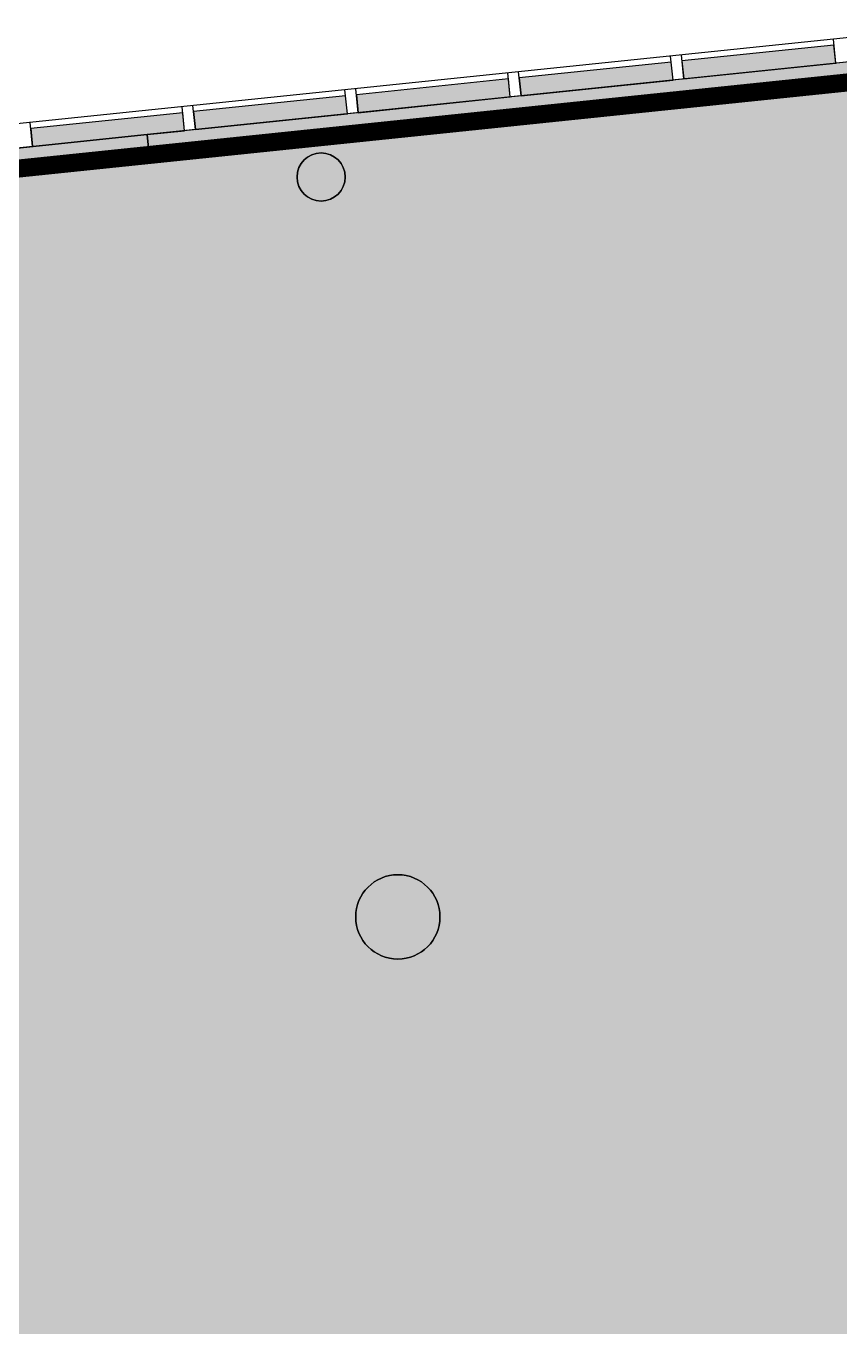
# Model space of a CAD drawing. Header units: metres. Extents: x -153 to -26, y 14 to 85.
# Drawn here: x -46.57 to -39.81, y 74.07 to 84.87 of the extents above; entities that cross this region are included whole.
import ezdxf

# ---------------------------------------------------------------- set-up
doc = ezdxf.new("R2010")
doc.units = ezdxf.units.M
doc.linetypes.add('AXES', pattern=[50.800000000000004, 31.75, -6.35, 6.35, -6.35])
for name, color, linetype in [('GEX_BAT_menuis_ext', 4, 'Continuous'), ('GEX_BAT_mur', 1, 'Continuous'), ('GEX_BAT_mur_bas', 150, 'Continuous')]:
    doc.layers.add(name, color=color, linetype=linetype)
for name, color, linetype, true_color in [('GEX_EDS_sdp_1-bureau', 1, 'AXES', 0xff0000), ('GEX_EDS_su_bureau', 7, 'Continuous', 0xffdf7f), ('GEX_EDS_sun_bureau', 7, 'Continuous', 0xffdf7f)]:
    doc.layers.add(name, color=color, linetype=linetype, true_color=true_color)

msp = doc.modelspace()

# ---------------------------------------------------------------- hatches: boundary and pattern name
at = {"layer": 'GEX_EDS_su_bureau', "ltscale": 0.05}
h = msp.add_hatch(color=256, dxfattribs=at)
edge = h.paths.add_edge_path()
edge.add_line((-45.56528221418728, 83.96805684993454), (-45.54777271933452, 83.79944110232576))
edge.add_line((-45.54777271933452, 83.79944110232576), (-38.77431535133498, 84.5028144147367))
edge.add_arc((-37.52144174518006, 72.43769080443349), 12.1300000002018, 90.00000000000591, 95.92849316388703, ccw=False)
edge.add_arc((-37.51977991947162, 72.4493037192699), 12.11838719931061, 58.7848029358351, 90.00785711812841, ccw=False)
edge.add_line((-31.2393788923069, 82.81327357885574), (-31.14318519964564, 82.95321129620442))
edge.add_arc((-37.46865773913138, 72.57722368830136), 12.15206656034873, 58.63242604028037, 76.75880912895647)
edge.add_line((-34.6852179884081, 84.40622131452648), (-35.99247446801192, 84.64228710354921))
edge.add_line((-35.99247446801192, 84.64228710354921), (-37.31756493387847, 84.73599845323574))
edge.add_line((-37.31756493387847, 84.73599845323574), (-38.80210184379045, 84.67045254221948))
edge.add_line((-38.80210184379045, 84.67045254221948), (-45.56528221418728, 83.96805684993454))
for points in [[(-41.10962794421143, 84.43084776832993), (-39.84757465871572, 84.56189460331726), (-39.86306857763206, 84.71110958646179), (-41.12512186312805, 84.58006275147697)], [(-42.46119993007397, 84.2905056504189), (-41.19914664457827, 84.42155248540615), (-41.21464056349475, 84.57076746855205), (-42.47669384899073, 84.43972063356725)], [(-43.81277191593653, 84.15016353250788), (-42.55071863044081, 84.28121036749504), (-42.56621254935743, 84.43042535064232), (-43.82826583485342, 84.29937851565752)], [(-45.16434390179907, 84.00982141459684), (-43.90229061630335, 84.14086824958393), (-43.91778453522012, 84.29008323273261), (-45.1798378207161, 84.1590363977478)], [(-46.51591588766162, 83.86947929668581), (-45.5652958409582, 83.96818808325325), (-45.25386260216592, 84.00052613167315), (-45.2693565210828, 84.14974111482287), (-46.53140980657879, 84.01869427983806)]]:
    msp.add_hatch(color=256, dxfattribs=at).paths.add_polyline_path(points)
h = msp.add_hatch(color=256, dxfattribs=at)
edge = h.paths.add_edge_path()
edge.add_line((-107.2045238691229, 75.28678331595174), (-105.5211674519057, 73.5033212781955))
edge.add_line((-105.5211674519057, 73.5033212781955), (-100.0845955353708, 74.06785709846437))
edge.add_line((-100.0845955353708, 74.06785709846437), (-99.86940400555035, 71.99558359894587))
edge.add_line((-99.86940400555035, 71.99558359894587), (-94.24959919457555, 72.57916216367053))
edge.add_line((-94.24959919457555, 72.57916216367053), (-87.78498062405633, 73.25046332291382))
edge.add_line((-87.78498062405633, 73.25046332291382), (-87.76432237818895, 73.05152646295018))
edge.add_line((-87.76432237818895, 73.05152646295018), (-86.7696436715493, 73.15481646985792))
edge.add_line((-86.7696436715493, 73.15481646985792), (-86.79030185434213, 73.3537539581686))
edge.add_line((-86.79030185434213, 73.3537539581686), (-84.15893632922524, 73.62700113131469))
edge.add_line((-84.15893632922524, 73.62700113131469), (-84.138278927862, 73.42807116773587))
edge.add_line((-84.138278927862, 73.42807116773587), (-82.64630169353535, 73.58300319235467))
edge.add_line((-82.64630169353535, 73.58300319235467), (-82.66695896614223, 73.78193191601521))
edge.add_line((-82.66695896614223, 73.78193191601521), (-77.30975900083257, 74.33823740172036))
edge.add_line((-77.30975900083257, 74.33823740172036), (-77.28910155581164, 74.13930701518305))
edge.add_line((-77.28910155581164, 74.13930701518305), (-77.13622223492631, 72.69634954506586))
edge.add_line((-77.13622223492631, 72.69634954506586), (-76.44011746815465, 72.77010086914368))
edge.add_line((-76.44011746815465, 72.77010086914368), (-75.96499459246509, 68.19468623869548))
edge.add_line((-75.96499459246509, 68.19468623869548), (-76.66125015947335, 68.12238526177421))
edge.add_line((-76.66125015947335, 68.12238526177421), (-79.15610152538656, 67.86333118946897))
edge.add_line((-79.15610152538656, 67.86333118946897), (-78.52393920481573, 61.77563287571112))
edge.add_line((-78.52393920481573, 61.77563287571112), (-39.28547151352848, 65.85025673401056))
edge.add_arc((-40.53834511965177, 77.91538034411602), 12.13000000000184, 275.9284931638349, 355.9284931632584)
edge.add_line((-28.43895862882763, 77.05413325662778), (-28.21387526226313, 80.216257907104))
edge.add_arc((-37.52144174518131, 72.43769080445713), 12.13000000017815, 39.88635161112767, 95.92849316389312)
edge.add_line((-38.77431535133506, 84.50281441473669), (-45.54777271933452, 83.79944110232574))
edge.add_line((-45.54777271933452, 83.79944110232574), (-45.56528221539261, 83.96805686154201))
edge.add_line((-45.56528221539261, 83.96805686154201), (-46.85832970265725, 83.83379170624531))
edge.add_line((-46.85832970265725, 83.83379170624531), (-46.84125549364932, 83.66512250232441))
edge.add_line((-46.84125549364932, 83.66512250232441), (-61.63669767885557, 82.12872556860248))
edge.add_line((-61.63669767885557, 82.12872556860248), (-61.65425679495677, 82.29781916688327))
edge.add_line((-61.65425679495677, 82.29781916688327), (-62.94683325288909, 82.163259302922))
edge.add_line((-62.94683325288909, 82.163259302922), (-62.92931003899176, 81.99449736161287))
edge.add_line((-62.92931003899176, 81.99449736161287), (-77.74961706609561, 80.45551839148524))
edge.add_line((-77.74961706609561, 80.45551839148524), (-77.76715491594652, 80.62440719661507))
edge.add_line((-77.76715491594652, 80.62440719661507), (-79.06065936533452, 80.49029335481336))
edge.add_line((-79.06065936533452, 80.49029335481336), (-79.04310024935141, 80.32119975599721))
edge.add_line((-79.04310024935141, 80.32119975599721), (-101.4488530697721, 77.99452849755441))
edge.add_arc((-100.4541974379049, 68.41603383177831), 9.62999999420075, 95.92849316129502, 106.0084058844369)
edge.add_arc((-100.4541974367968, 68.41603382589383), 9.630000000162616, 106.0084058811188, 133.3459936226542)
edge.add_line((-107.0642520126101, 75.41918158300294), (-107.2045238691229, 75.28678331595174))
h.paths.add_polyline_path([(-67.56987603754189, 75.34958916043624), (-66.92536366215285, 69.14296336249797), (-60.95547116265165, 69.76289272837712), (-60.97612875803679, 69.96182302711796), (-59.98135657620433, 70.06512279139626), (-59.9606904532622, 69.86610945798627), (-55.39734080227383, 70.33998490051994), (-55.41798782650032, 70.53885763223829), (-54.4233358938074, 70.64212268207078), (-54.40297209753199, 70.44332436980872), (-49.83744475264304, 70.91741318725664), (-50.48196313422122, 77.12409988402172)], flags=16)
edge = h.paths.add_edge_path(flags=16)
edge.add_arc((-35.40092907485766, 78.2657850838175), 0.349999999999973, 0, 180)
edge.add_arc((-35.40092907485766, 78.2657850838175), 0.349999999999973, 180, 360)
edge = h.paths.add_edge_path(flags=16)
edge.add_arc((-43.48404754566744, 77.473782552156), 0.349999999999973, 0, 180)
edge.add_arc((-43.48404754566744, 77.473782552156), 0.349999999999973, 180, 360)
edge = h.paths.add_edge_path(flags=16)
edge.add_arc((-29.6118012603044, 73.54103044835031), 0.25, 0, 180)
edge.add_arc((-29.6118012603044, 73.54103044835031), 0.25, 180, 360)
edge = h.paths.add_edge_path(flags=16)
edge.add_arc((-34.32133503760564, 67.93910395107618), 0.2499999999999929, 0, 180)
edge.add_arc((-34.32133503760564, 67.93910395107618), 0.2499999999999929, 180, 360)
edge = h.paths.add_edge_path(flags=16)
edge.add_arc((-42.28618212835877, 65.8690991466216), 0.2499999999999858, 0, 180)
edge.add_arc((-42.28618212835877, 65.8690991466216), 0.2499999999999858, 180, 360)
edge = h.paths.add_edge_path(flags=16)
edge.add_arc((-75.14356297364836, 68.66569754544437), 0.25, 0, 180)
edge.add_arc((-75.14356297364836, 68.66569754544437), 0.25, 180, 360)
edge = h.paths.add_edge_path(flags=16)
edge.add_arc((-75.71066058097983, 74.12632939375717), 0.2499999999999716, 0, 180)
edge.add_arc((-75.71066058097983, 74.12632939375717), 0.2499999999999716, 180, 360)
edge = h.paths.add_edge_path(flags=16)
edge.add_arc((-68.29110079958343, 81.10680448305042), 0.2000000000000028, 0, 180)
edge.add_arc((-68.29110079958343, 81.10680448305042), 0.2000000000000028, 180, 360)
edge = h.paths.add_edge_path(flags=16)
edge.add_arc((-60.23441601603831, 81.94336308815251), 0.1999999999999673, 0, 180)
edge.add_arc((-60.23441601603831, 81.94336308815251), 0.1999999999999673, 180, 360)
edge = h.paths.add_edge_path(flags=16)
edge.add_arc((-52.17773123272612, 82.77992169328252), 0.1999999999999957, 0, 180)
edge.add_arc((-52.17773123272612, 82.77992169328252), 0.1999999999999957, 180, 360)
edge = h.paths.add_edge_path(flags=16)
edge.add_arc((-76.34778558301252, 80.2702458780071), 0.1999999999999886, 0, 180)
edge.add_arc((-76.34778558301252, 80.2702458780071), 0.1999999999999886, 180, 360)
edge = h.paths.add_edge_path(flags=16)
edge.add_arc((-36.03495360734817, 84.14387572440697), 0.1999999999999957, 0, 180)
edge.add_arc((-36.03495360734817, 84.14387572440697), 0.1999999999999957, 180, 360)
edge = h.paths.add_edge_path(flags=16)
edge.add_arc((-29.39704436260995, 80.95542785089683), 0.1999999999999815, 0, 180)
edge.add_arc((-29.39704436260995, 80.95542785089683), 0.1999999999999815, 180, 360)
edge = h.paths.add_edge_path(flags=16)
edge.add_arc((-100.5187810530742, 77.76063731845548), 0.1999999999999602, 0, 180)
edge.add_arc((-100.5187810530742, 77.76063731845548), 0.1999999999999602, 180, 360)
edge = h.paths.add_edge_path(flags=16)
edge.add_arc((-50.33523589101561, 65.03532221802203), 0.1999999999999957, 0, 180)
edge.add_arc((-50.33523589101561, 65.03532221802203), 0.1999999999999957, 180, 360)
edge = h.paths.add_edge_path(flags=16)
edge.add_arc((-84.41212572758167, 79.43301114391815), 0.1999999999999744, 0, 180)
edge.add_arc((-84.41212572758167, 79.43301114391815), 0.1999999999999744, 180, 360)
edge = h.paths.add_edge_path(flags=16)
edge.add_arc((-58.39192067425843, 64.19876361298553), 0.2000000000000099, 0, 180)
edge.add_arc((-58.39192067425843, 64.19876361298553), 0.2000000000000099, 180, 360)
edge = h.paths.add_edge_path(flags=16)
edge.add_arc((-74.50529024121002, 62.52564640296831), 0.1999999999999886, 0, 180)
edge.add_arc((-74.50529024121002, 62.52564640296831), 0.1999999999999886, 180, 360)
edge = h.paths.add_edge_path(flags=16)
edge.add_arc((-92.46200132979824, 78.59690546588907), 0.2000000000000028, 0, 180)
edge.add_arc((-92.46200132979824, 78.59690546588907), 0.2000000000000028, 180, 360)
edge = h.paths.add_edge_path(flags=16)
edge.add_arc((-44.12104644906411, 83.61648029829793), 0.2000000000000099, 0, 180)
edge.add_arc((-44.12104644906411, 83.61648029829793), 0.2000000000000099, 180, 360)
edge = h.paths.add_edge_path(flags=16)
edge.add_arc((-66.44860545780357, 63.3622050078834), 0.2000000000000171, 0, 180)
edge.add_arc((-66.44860545780357, 63.3622050078834), 0.2000000000000171, 180, 360)
at = {"layer": 'GEX_EDS_sun_bureau', "ltscale": 0.05}
h = msp.add_hatch(color=256, dxfattribs=at)
edge = h.paths.add_edge_path()
edge.add_line((-45.56528221418731, 83.96805684993454), (-45.54777271933455, 83.79944110232576))
edge.add_line((-45.54777271933455, 83.79944110232576), (-38.77431535133501, 84.5028144147367))
edge.add_arc((-37.52144174518009, 72.43769080443349), 12.1300000002018, 90.00000000000591, 95.92849316388703, ccw=False)
edge.add_arc((-37.51977991947165, 72.4493037192699), 12.11838719931061, 58.7848029358351, 90.00785711812841, ccw=False)
edge.add_line((-31.23937889230693, 82.81327357885574), (-31.14318519964567, 82.95321129620442))
edge.add_arc((-37.46865773913141, 72.57722368830136), 12.15206656034873, 58.63242604028037, 76.75880912895647)
edge.add_line((-34.68521798840813, 84.40622131452648), (-35.99247446801195, 84.64228710354921))
edge.add_line((-35.99247446801195, 84.64228710354921), (-37.3175649338785, 84.73599845323574))
edge.add_line((-37.3175649338785, 84.73599845323574), (-38.80210184379048, 84.67045254221948))
edge.add_line((-38.80210184379048, 84.67045254221948), (-45.56528221418731, 83.96805684993454))
h = msp.add_hatch(color=256, dxfattribs=at)
edge = h.paths.add_edge_path()
edge.add_line((-107.2045238691228, 75.28678331595171), (-105.5211674519056, 73.50332127819547))
edge.add_line((-105.5211674519056, 73.50332127819547), (-100.0845955353707, 74.06785709846436))
edge.add_line((-100.0845955353707, 74.06785709846436), (-99.86940400555027, 71.99558359894586))
edge.add_line((-99.86940400555027, 71.99558359894586), (-94.24959919457547, 72.5791621636705))
edge.add_line((-94.24959919457547, 72.5791621636705), (-86.79030185434205, 73.35375395816858))
edge.add_line((-86.79030185434205, 73.35375395816858), (-77.30975900083249, 74.33823740172036))
edge.add_line((-77.30975900083249, 74.33823740172036), (-77.28910155581156, 74.13930701518304))
edge.add_line((-77.28910155581156, 74.13930701518304), (-77.13622223492622, 72.69634954506584))
edge.add_line((-77.13622223492622, 72.69634954506584), (-76.44011746815457, 72.77010086914366))
edge.add_line((-76.44011746815457, 72.77010086914366), (-75.964994592465, 68.19468623869545))
edge.add_line((-75.964994592465, 68.19468623869545), (-76.66125015947327, 68.12238526177421))
edge.add_line((-76.66125015947327, 68.12238526177421), (-79.05664470873023, 67.87363980520266))
edge.add_line((-79.05664470873023, 67.87363980520266), (-78.42447404672549, 61.78596159191048))
edge.add_line((-78.42447404672549, 61.78596159191048), (-39.28547151352839, 65.85025673401056))
edge.add_ellipse((-40.53834511965168, 77.91538034411602), major_axis=(12.13000000000184, 0), ratio=1, start_angle=275.9284931638349, end_angle=355.9284931632584)
edge.add_line((-28.43895862882755, 77.05413325662776), (-28.21387526226305, 80.216257907104))
edge.add_ellipse((-37.52144174518122, 72.43769080445712), major_axis=(12.13000000017815, 0), ratio=1, start_angle=39.88635161112776, end_angle=95.92849316389314)
edge.add_line((-38.77431535133498, 84.50281441473668), (-45.54777271933444, 83.79944110232574))
edge.add_line((-45.54777271933444, 83.79944110232574), (-45.56528221539253, 83.96805686154198))
edge.add_line((-45.56528221539253, 83.96805686154198), (-46.85832970265717, 83.83379170624531))
edge.add_line((-46.85832970265717, 83.83379170624531), (-46.84125549364924, 83.66512250232441))
edge.add_line((-46.84125549364924, 83.66512250232441), (-61.63669767885548, 82.12872556860246))
edge.add_line((-61.63669767885548, 82.12872556860246), (-61.65425679495668, 82.29781916688326))
edge.add_line((-61.65425679495668, 82.29781916688326), (-62.94683325288901, 82.163259302922))
edge.add_line((-62.94683325288901, 82.163259302922), (-62.92931003899167, 81.99449736161287))
edge.add_line((-62.92931003899167, 81.99449736161287), (-77.74961706609552, 80.45551839148524))
edge.add_line((-77.74961706609552, 80.45551839148524), (-77.76715491594643, 80.62440719661507))
edge.add_line((-77.76715491594643, 80.62440719661507), (-79.06065936533443, 80.49029335481336))
edge.add_line((-79.06065936533443, 80.49029335481336), (-79.04310024935133, 80.3211997559972))
edge.add_line((-79.04310024935133, 80.3211997559972), (-101.448853069772, 77.9945284975544))
edge.add_ellipse((-100.4541974379047, 68.41603383177836), major_axis=(9.629999994200688, 0), ratio=1, start_angle=95.92849316129566, end_angle=106.0084058844375)
edge.add_ellipse((-100.4541974367967, 68.41603382589375), major_axis=(9.630000000162669, 0), ratio=1, start_angle=106.0084058811185, end_angle=133.3459936226537)
edge.add_line((-107.06425201261, 75.41918158300294), (-107.2045238691228, 75.28678331595171))
edge = h.paths.add_edge_path(flags=16)
edge.add_ellipse((-43.48404754566735, 77.473782552156), major_axis=(0.2474873734152722, 0.2474873734152722), ratio=1, start_angle=315.0000000000012, end_angle=675.0000000000013)
edge = h.paths.add_edge_path(flags=16)
edge.add_ellipse((-35.40092907485758, 78.26578508381748), major_axis=(0.2474873734152724, 0.2474873734152724), ratio=0.9999999999999999, start_angle=315.0000000000012, end_angle=675.0000000000013)
h.paths.add_polyline_path([(-67.5698760375418, 75.34958916043624), (-66.92536366215276, 69.14296336249794), (-49.83744475264295, 70.91741318725664), (-50.48196313422113, 77.12409988402172)], flags=16)
edge = h.paths.add_edge_path(flags=16)
edge.add_ellipse((-75.71066058097975, 74.12632939375715), major_axis=(0.248126889170691, -0.03054581592395161), ratio=0.9999999999999998, start_angle=7.018121733971392, end_angle=367.0181217339714)
edge = h.paths.add_edge_path(flags=16)
edge.add_ellipse((-75.14356297364827, 68.66569754544437), major_axis=(0.2499999999999976, 0), ratio=1, start_angle=0, end_angle=360)
edge = h.paths.add_edge_path(flags=16)
edge.add_ellipse((-74.50529024120993, 62.52564640296828), major_axis=(0.1662352644465837, -0.111201784402824), ratio=0.9999999999999997, start_angle=33.7802349728221, end_angle=393.7802349728221)
edge = h.paths.add_edge_path(flags=16)
edge.add_ellipse((-66.44860545780348, 63.36220500788338), major_axis=(0.187956776082467, -0.06835386108110109), ratio=0.9999999999999998, start_angle=19.98470642854597, end_angle=379.984706428546)
edge = h.paths.add_edge_path(flags=16)
edge.add_ellipse((-58.39192067425834, 64.19876361298553), major_axis=(0.1414213562373162, 0.1414213562373162), ratio=0.9999999999999999, start_angle=314.9999999999973, end_angle=674.9999999999973)
edge = h.paths.add_edge_path(flags=16)
edge.add_ellipse((-50.33523589101552, 65.03532221802202), major_axis=(0.1414213562373057, 0.1414213562373057), ratio=0.9999999999999999, start_angle=315.0000000000003, end_angle=675.0000000000003)
edge = h.paths.add_edge_path(flags=16)
edge.add_ellipse((-42.28618212835869, 65.8690991466216), major_axis=(0.2143732314281066, 0.1286239388568974), ratio=0.9999999999999998, start_angle=329.0362434679192, end_angle=689.0362434679191)
edge = h.paths.add_edge_path(flags=16)
edge.add_ellipse((-34.32133503760556, 67.93910395107619), major_axis=(0.2126627020880054, 0.1314327780297857), ratio=0.9999999999999999, start_angle=328.2825255885373, end_angle=688.2825255885374)
edge = h.paths.add_edge_path(flags=16)
edge.add_ellipse((-29.61180126030431, 73.5410304483503), major_axis=(0.1767766952966373, 0.1767766952966373), ratio=1, start_angle=315.0000000000023, end_angle=675.0000000000023)
edge = h.paths.add_edge_path(flags=16)
edge.add_ellipse((-29.39704436260986, 80.9554278508968), major_axis=(0.1999999999999805, 0), ratio=1, start_angle=0, end_angle=360)
edge = h.paths.add_edge_path(flags=16)
edge.add_ellipse((-36.03495360734809, 84.14387572440694), major_axis=(0.1952706887054388, -0.04323607443445628), ratio=1, start_angle=12.48478635377995, end_angle=372.48478635378)
edge = h.paths.add_edge_path(flags=16)
edge.add_ellipse((-44.12104644906402, 83.61648029829794), major_axis=(0.141421356237316, 0.141421356237316), ratio=0.9999999999999999, start_angle=314.9999999999971, end_angle=674.9999999999972)
edge = h.paths.add_edge_path(flags=16)
edge.add_ellipse((-52.17773123272604, 82.7799216932825), major_axis=(0.188581486196172, 0.066610983058659), ratio=0.9999999999999997, start_angle=340.5456983231026, end_angle=700.5456983231026)
edge = h.paths.add_edge_path(flags=16)
edge.add_ellipse((-60.23441601603822, 81.94336308815248), major_axis=(0.1414213562372858, -0.1414213562372858), ratio=0.9999999999999997, start_angle=45.00000000000361, end_angle=405.0000000000036)
edge = h.paths.add_edge_path(flags=16)
edge.add_ellipse((-68.29110079958335, 81.10680448305038), major_axis=(0.1414213562373155, -0.1414213562373155), ratio=0.9999999999999998, start_angle=45.00000000000612, end_angle=405.0000000000061)
edge = h.paths.add_edge_path(flags=16)
edge.add_ellipse((-76.34778558301244, 80.27024587800707), major_axis=(0.1662352644465837, -0.111201784402824), ratio=0.9999999999999997, start_angle=33.78023497282395, end_angle=393.780234972824)
edge = h.paths.add_edge_path(flags=16)
edge.add_ellipse((-84.41212572758158, 79.43301114391815), major_axis=(0.1996185437689469, 0.01234653731017163), ratio=0.9999999999999997, start_angle=356.4607271869481, end_angle=716.460727186948)
edge = h.paths.add_edge_path(flags=16)
edge.add_ellipse((-92.46200132979816, 78.59690546588907), major_axis=(0.141421356237316, 0.141421356237316), ratio=0.9999999999999999, start_angle=314.9999999999968, end_angle=674.9999999999967)
edge = h.paths.add_edge_path(flags=16)
edge.add_ellipse((-100.5187810530742, 77.76063731845548), major_axis=(0.1414213562372758, 0.1414213562372758), ratio=0.9999999999999996, start_angle=314.9999999999993, end_angle=674.9999999999993)

# ---------------------------------------------------------------- linework, layer by layer
at = {"layer": 'GEX_BAT_menuis_ext'}
for p, q in [((-38.81685386478105, 84.86999605342046, 2.223585471275299e-06), (-100.5914246219486, 78.45555850683871, 2.233573355647927e-06)), ((-39.86306857763206, 84.71110958646179, 2.223754957725691e-06), (-41.12512186312804, 84.58006275147697, 2.223959010010202e-06)), ((-39.84757465871572, 84.56189460331726, 2.254850342810357e-06), (-39.86823084299738, 84.760825048614, 2.254851815177737e-06)), ((-38.80210184379045, 84.67045254221948, 2.223567676392125e-06), (-100.5700038418017, 78.25670745428066, 2.233554482541225e-06)), ((-41.19914664457827, 84.42155248540615, 2.255068804971678e-06), (-41.21980282885993, 84.62048293070289, 2.255070277339059e-06)), ((-41.10962794421156, 84.43084776833118, 2.255054088006932e-06), (-41.13028412849324, 84.6297782136278, 2.255055560374312e-06)), ((-42.55071863044081, 84.28121036749504, 2.255287267132999e-06), (-42.57137481472247, 84.48014081279177, 2.25528873950038e-06)), ((-42.46119993007409, 84.29050565042006, 2.255272550168253e-06), (-42.48185611435577, 84.48943609571668, 2.255274022535633e-06)), ((-41.21464056349475, 84.57076746855205, 2.223973483642596e-06), (-42.47669384899073, 84.43972063356725, 2.224177535927106e-06)), ((-42.56621254935743, 84.43042535064232, 2.2241920095595e-06), (-43.82826583485343, 84.29937851565752, 2.22439606184401e-06)), ((-43.91778453522012, 84.29008323273261, 2.224410535476404e-06), (-45.1798378207161, 84.1590363977478, 2.224614587760914e-06)), ((-43.90229061630335, 84.14086824958393, 2.255505729294321e-06), (-43.92294680058502, 84.33979869488067, 2.255507201661701e-06)), ((-43.81277191593664, 84.15016353250896, 2.255491012329574e-06), (-43.83342810021832, 84.34909397780558, 2.255492484696954e-06)), ((-45.2693565210828, 84.14974111482287, 2.224629061393308e-06), (-46.53140980657879, 84.01869427983806, 2.224833113677819e-06)), ((-45.25386260216592, 84.00052613167315, 2.255724191455642e-06), (-45.27451878644758, 84.1994565769699, 2.255725663823022e-06)), ((-45.16434390179921, 84.00982141459818, 2.255709474490896e-06), (-45.18500008608088, 84.2087518598948, 2.255710946858276e-06)), ((-46.51591588766176, 83.86947929668708, 2.255927936652217e-06), (-46.53657207194343, 84.0684097419837, 2.255929409019597e-06))]:
    msp.add_line(p, q, dxfattribs=at)
at = {"layer": 'GEX_BAT_mur'}
for centre, radius in [((-44.12104644906402, 83.61648029829794, 2.224413975217048e-06), 0.2), ((-43.48404754566737, 77.47378255215602, 2.223810800584399e-06), 0.3499999999999998)]:
    msp.add_circle(centre, radius, dxfattribs=at)
at = {"layer": 'GEX_BAT_mur_bas', "ltscale": 0.2}
msp.add_line((-45.54777374237501, 83.79944061117435, 2.224645205613106e-06), (-45.56529579964614, 83.96818768539538, 2.224661110090088e-06), dxfattribs=at)
at = {"layer": 'GEX_BAT_mur_bas', "ltscale": 0.2, "elevation": 2.223550056914707e-06}
msp.add_lwpolyline([(-45.54777378191407, 83.79944099198474), (-38.77431535133498, 84.50281441473669)], dxfattribs=at)
at = {"layer": 'GEX_EDS_sdp_1-bureau', "ltscale": 0.05, "const_width": 0.15, "elevation": 2.237492051347864e-06}
msp.add_lwpolyline([(-80.65669342378528, 61.55416216760716), (-41.15509590867529, 65.65611010661266), (-39.43243806729393, 65.83499534737699, 0.3673679493421312), (-28.43895862882755, 77.05413325662776), (-28.21387526226306, 80.21625790710397, 0.05580580840451983), (-30.1645473778611, 82.08201583384178, 0.02759445732856566), (-31.23890273490035, 82.81271531359965, 0.04024010507557304), (-32.95929740199875, 83.67707419485224, 0.1228778866323943), (-38.77431535128176, 84.50281441474223), (-101.448853069772, 77.99452849755438, 0.1695558206619197)], format="xyb", dxfattribs=at)
at = {"layer": 'GEX_EDS_su_bureau', "ltscale": 0.05, "elevation": 2.231542091950293e-06}
msp.add_lwpolyline([(-45.56528221418728, 83.96805684993454), (-45.54777271933452, 83.79944110232576), (-38.77431535133498, 84.5028144147367, -0.02587370273368461), (-37.52144174518131, 84.56769080463529, -0.1370854424556917), (-31.2393788923069, 82.81327357885574), (-31.14318519964564, 82.95321129620442, 0.0792565968772704), (-34.6852179884081, 84.40622131452648), (-35.99247446801192, 84.64228710354921), (-37.31756493387847, 84.73599845323574), (-38.80210184379045, 84.67045254221948)], format="xyb", close=True, dxfattribs=at)
at = {"layer": 'GEX_EDS_su_bureau', "ltscale": 0.05}
for points in [[(-41.10962794421143, 84.43084776832993), (-39.84757465871572, 84.56189460331726), (-39.86306857763206, 84.71110958646179), (-41.12512186312805, 84.58006275147697)], [(-42.46119993007397, 84.2905056504189), (-41.19914664457827, 84.42155248540615), (-41.21464056349475, 84.57076746855205), (-42.47669384899073, 84.43972063356725)], [(-43.81277191593653, 84.15016353250788), (-42.55071863044081, 84.28121036749504), (-42.56621254935743, 84.43042535064232), (-43.82826583485342, 84.29937851565752)], [(-45.16434390179907, 84.00982141459684), (-43.90229061630335, 84.14086824958393), (-43.91778453522012, 84.29008323273261), (-45.1798378207161, 84.1590363977478)], [(-46.51591588766162, 83.86947929668581), (-45.5652958409582, 83.96818808325325), (-45.25386260216592, 84.00052613167315), (-45.2693565210828, 84.14974111482287), (-46.53140980657879, 84.01869427983806)]]:
    msp.add_lwpolyline(points, close=True, dxfattribs=at)
msp.add_lwpolyline([(-78.52393920481573, 61.77563287571112), (-39.28547151352848, 65.85025673401056, 0.3639702342633536), (-28.43895862882763, 77.05413325662778), (-28.21387526226313, 80.216257907104, 0.2495233196380378), (-38.77431535133506, 84.50281441473669), (-45.54777271933452, 83.79944110232574), (-45.56528221539261, 83.96805686154201), (-46.85832970265725, 83.83379170624531), (-46.84125549364932, 83.66512250232441), (-61.63669767885557, 82.12872556860248), (-61.65425679495677, 82.29781916688327), (-62.94683325288909, 82.163259302922), (-62.92931003899176, 81.99449736161287), (-77.74961706609561, 80.45551839148524)], format="xyb", dxfattribs=at)
for points in [[(-43.9210464490641, 83.61648029829793, 0.9999999999999999), (-44.32104644906412, 83.61648029829793, 0.9999999999999999)], [(-43.13404754566746, 77.473782552156, 0.9999999999999999), (-43.83404754566741, 77.473782552156, 0.9999999999999999)]]:
    msp.add_lwpolyline(points, format="xyb", close=True, dxfattribs=at)
at = {"layer": 'GEX_EDS_sun_bureau', "ltscale": 0.05, "elevation": 2.231542091950293e-06}
msp.add_lwpolyline([(-45.56528221418731, 83.96805684993454), (-45.54777271933455, 83.79944110232576), (-38.77431535133501, 84.5028144147367, -0.02587370273368461), (-37.52144174518133, 84.56769080463529, -0.1370854424556917), (-31.23937889230693, 82.81327357885574), (-31.14318519964567, 82.95321129620442, 0.0792565968772704), (-34.68521798840813, 84.40622131452648), (-35.99247446801195, 84.64228710354921), (-37.3175649338785, 84.73599845323574), (-38.80210184379048, 84.67045254221948)], format="xyb", close=True, dxfattribs=at)
at = {"layer": 'GEX_EDS_sun_bureau', "ltscale": 0.05, "elevation": 2.216910306980913e-06}
msp.add_lwpolyline([(-77.74961706609552, 80.45551839148524), (-62.92931003899167, 81.99449736161287), (-62.94683325288901, 82.163259302922), (-61.65425679495668, 82.29781916688326), (-61.63669767885548, 82.12872556860246), (-46.84125549364924, 83.66512250232441), (-46.85832970265717, 83.83379170624531), (-45.56528221539253, 83.96805686154198), (-45.54777271933444, 83.79944110232574), (-38.77431535133498, 84.50281441473668, -0.2495233196380397), (-28.21387526226305, 80.216257907104), (-28.43895862882755, 77.05413325662776, -0.3639702342633532), (-39.28547151352839, 65.85025673401056), (-78.42447404672549, 61.78596159191048)], format="xyb", dxfattribs=at)
at = {"layer": 'GEX_EDS_sun_bureau', "ltscale": 0.05}
for centre, radius in [((-44.12104644906402, 83.61648029829794, 2.217766965757823e-06), 0.2000000000000091), ((-43.48404754566735, 77.473782552156, 2.217225816287181e-06), 0.3499999999999726)]:
    msp.add_circle(centre, radius, dxfattribs=at)

doc.saveas('drawing.dxf')
